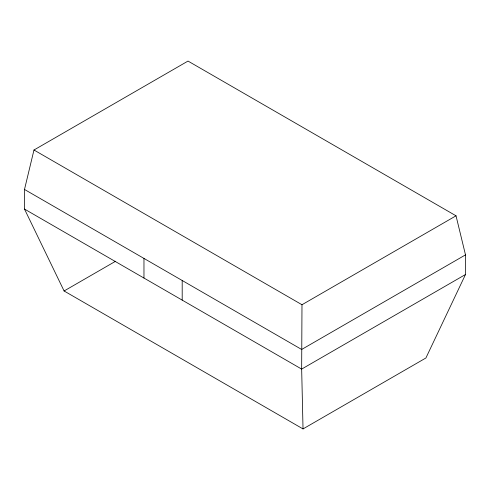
<?xml version="1.0" encoding="UTF-8"?>
<svg xmlns="http://www.w3.org/2000/svg" width="490" height="490" viewBox="0 0 490 490"><rect width="100%" height="100%" fill="white"/><g stroke="black" fill="none" stroke-linecap="round" stroke-linejoin="round"><path stroke-width="0.73" d="M456.025 215.808L301.987 304.737L301.662 369.093L303.028 428.928L425.908 357.982L465.5 274.504L465.5 254.874L456.025 215.808L188.013 61.072L33.975 150.007L24.5 189.452L24.5 209.077L64.092 290.98L303.028 428.928M64.092 290.98L115.622 261.231M465.5 254.874L301.662 349.468L24.5 189.452M465.5 274.504L301.662 369.093L24.5 209.077M33.975 150.007L301.987 304.737M182.194 280.494L182.194 300.125M143.968 258.42L143.968 278.05"/></g></svg>
